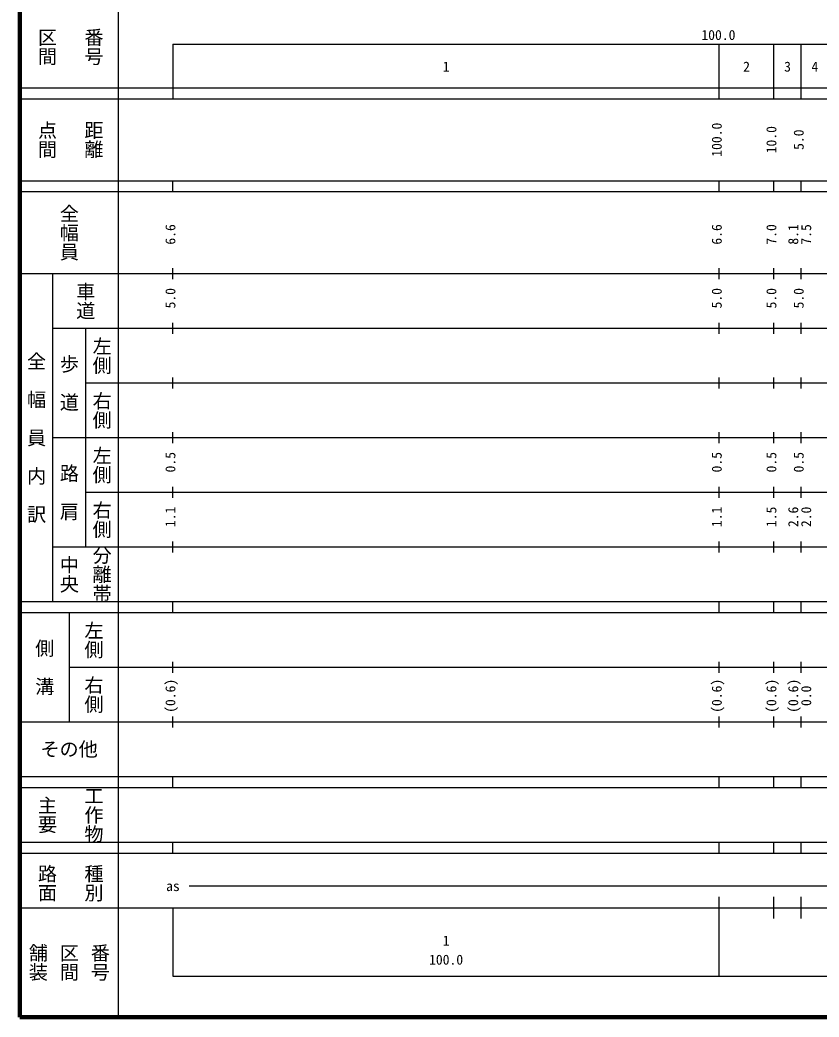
# Model space of a CAD drawing. Units: millimetres, scale not verified. Extents: x 40000 to 680000, y 20000 to 380000.
# Drawn here: x 40000 to 186267, y 20000 to 202409 of the extents above; entities that cross this region are included whole.
import ezdxf
from ezdxf.enums import TextEntityAlignment as Align

# ---------------------------------------------------------------- set-up
doc = ezdxf.new("R2010")
doc.units = ezdxf.units.MM
doc.header["$LTSCALE"] = 1000
doc.layers.add('M-TTL', color=2, linetype='Continuous', lineweight=140)
doc.layers.add('M-TTL-BAND', color=7, linetype='Continuous', lineweight=25)
doc.styles.add('@ＭＳ ゴシック', font='')
doc.styles.add('ＭＳ ゴシック', font='')
doc.styles.get('@ＭＳ ゴシック').set_extended_font_data('@MS Gothic')
doc.styles.get('ＭＳ ゴシック').set_extended_font_data('MS Gothic')

msp = doc.modelspace()

# ---------------------------------------------------------------- linework, layer by layer
at = {"layer": 'M-TTL'}
for p, q in [((40000, 380000), (40000, 20000)), ((40000, 20000), (680000, 20000))]:
    msp.add_line(p, q, dxfattribs=at)
at = {"layer": 'M-TTL-BAND'}
for p, q in [((58000, 370000), (58000, 20000)), ((68000, 198000), (579000, 198000)), ((68000, 198000), (68000, 188000)), ((168000, 188000), (168000, 198000)), ((178000, 188000), (178000, 198000)), ((183000, 188000), (183000, 198000)), ((40000, 190000), (579000, 190000)), ((40000, 188000), (579000, 188000)), ((40000, 173000), (579000, 173000)), ((68000, 171000), (68000, 173000)), ((168000, 171000), (168000, 173000)), ((178000, 171000), (178000, 173000)), ((183000, 171000), (183000, 173000)), ((40000, 171000), (579000, 171000)), ((68000, 155000), (68000, 157000)), ((168000, 155000), (168000, 157000)), ((178000, 155000), (178000, 157000)), ((183000, 155000), (183000, 157000)), ((40000, 156000), (579000, 156000)), ((46000, 96000), (46000, 156000)), ((46000, 146000), (579000, 146000)), ((52000, 146000), (52000, 106000)), ((68000, 145000), (68000, 147000)), ((168000, 145000), (168000, 147000)), ((178000, 145000), (178000, 147000)), ((183000, 145000), (183000, 147000)), ((68000, 135000), (68000, 137000)), ((168000, 135000), (168000, 137000)), ((178000, 135000), (178000, 137000)), ((183000, 135000), (183000, 137000)), ((52000, 136000), (579000, 136000)), ((46000, 126000), (579000, 126000)), ((68000, 125000), (68000, 127000)), ((168000, 125000), (168000, 127000)), ((178000, 125000), (178000, 127000)), ((183000, 125000), (183000, 127000)), ((68000, 115000), (68000, 117000)), ((168000, 115000), (168000, 117000)), ((178000, 115000), (178000, 117000)), ((183000, 115000), (183000, 117000)), ((52000, 116000), (579000, 116000)), ((46000, 106000), (579000, 106000)), ((68000, 105000), (68000, 107000)), ((168000, 105000), (168000, 107000)), ((178000, 105000), (178000, 107000)), ((183000, 105000), (183000, 107000)), ((40000, 96000), (579000, 96000)), ((68000, 94000), (68000, 96000)), ((168000, 94000), (168000, 96000)), ((178000, 94000), (178000, 96000)), ((183000, 94000), (183000, 96000)), ((40000, 94000), (579000, 94000)), ((49000, 94000), (49000, 74000)), ((49000, 84000), (579000, 84000)), ((68000, 83000), (68000, 85000)), ((168000, 83000), (168000, 85000)), ((178000, 83000), (178000, 85000)), ((183000, 83000), (183000, 85000)), ((68000, 73000), (68000, 75000)), ((168000, 73000), (168000, 75000)), ((178000, 73000), (178000, 75000)), ((183000, 73000), (183000, 75000)), ((40000, 74000), (579000, 74000)), ((40000, 64000), (579000, 64000)), ((68000, 62000), (68000, 64000)), ((168000, 62000), (168000, 64000)), ((178000, 62000), (178000, 64000)), ((183000, 62000), (183000, 64000)), ((40000, 62000), (579000, 62000)), ((40000, 52000), (579000, 52000)), ((68000, 50000), (68000, 52000)), ((168000, 50000), (168000, 52000)), ((178000, 50000), (178000, 52000)), ((183000, 50000), (183000, 52000)), ((40000, 50000), (579000, 50000)), ((71000, 44000), (565000, 44000)), ((168000, 27500), (168000, 42000)), ((178000, 38000), (178000, 42000)), ((183000, 38000), (183000, 42000)), ((40000, 40000), (579000, 40000)), ((68000, 40000), (68000, 27500)), ((68000, 27500), (579000, 27500))]:
    msp.add_line(p, q, dxfattribs=at)

# ---------------------------------------------------------------- texts
at = {"layer": 'M-TTL-BAND', "style": '@ＭＳ ゴシック'}
for s, p in [('番号', (53500, 197500)), ('区間', (45000, 197500)), ('点間', (45000, 180500)), ('距離', (53500, 180500)), ('全幅員', (49000, 163500)), ('車道', (52000, 151000)), ('左側', (55000, 141000)), ('全\u3000幅\u3000員\u3000内\u3000訳', (43000, 126000)), ('歩\u3000道', (49000, 136000)), ('右側', (55000, 131000)), ('左側', (55000, 121000)), ('路\u3000肩', (49000, 116000)), ('右側', (55000, 111000)), ('分離帯', (55000, 101000)), ('中央', (49000, 101000)), ('左側', (53500, 89000)), ('側\u3000溝', (44500, 84000)), ('右側', (53500, 79000)), ('主要', (45000, 57000)), ('工作物', (53500, 57000)), ('路面', (45000, 44500)), ('種別', (53500, 44500)), ('舗装', (43333, 30000)), ('区間', (49000, 30000)), ('番号', (54667, 30000))]:
    msp.add_text(s, height=2566, rotation=270, dxfattribs=at).set_placement(p, align=Align.MIDDLE_CENTER)
at = {"layer": 'M-TTL-BAND', "style": 'ＭＳ ゴシック'}
for s, p in [('100.0', (167844, 198195)), ('1', (118000, 192405)), ('2', (173000, 192405)), ('3', (180500, 192405)), ('4', (185500, 192405)), ('as', (68000, 42500)), ('1', (118000, 32523)), ('100.0', (118000, 29033))]:
    msp.add_text(s, height=1833, dxfattribs=at).set_placement(p, align=Align.BOTTOM_CENTER)
for s, p in [('100.0', (169000, 180500)), ('10.0', (179000, 180500)), ('5.0', (184000, 180500)), ('6.6', (69000, 163174)), ('6.6', (169000, 163174)), ('7.0', (179000, 163174)), ('8.1', (183000, 163174)), ('7.5', (185370, 163174)), ('5.0', (69000, 151500)), ('5.0', (169000, 151500)), ('5.0', (179000, 151500)), ('5.0', (184000, 151500)), ('0.5', (69000, 121500)), ('0.5', (169000, 121500)), ('0.5', (179000, 121500)), ('0.5', (184000, 121500)), ('1.1', (69000, 111500)), ('1.1', (169000, 111500)), ('1.5', (179000, 111500)), ('2.6', (183000, 111500)), ('2.0', (185370, 111500)), ('(0.6)', (69000, 78764)), ('(0.6)', (169000, 78764)), ('(0.6)', (179000, 78764)), ('(0.6)', (183000, 78764)), ('0.0', (185370, 78764))]:
    msp.add_text(s, height=1833, rotation=90, dxfattribs=at).set_placement(p, align=Align.BOTTOM_CENTER)
msp.add_text('その他', height=2566, dxfattribs=at).set_placement((49000, 69000), align=Align.MIDDLE_CENTER)

doc.saveas('drawing.dxf')
